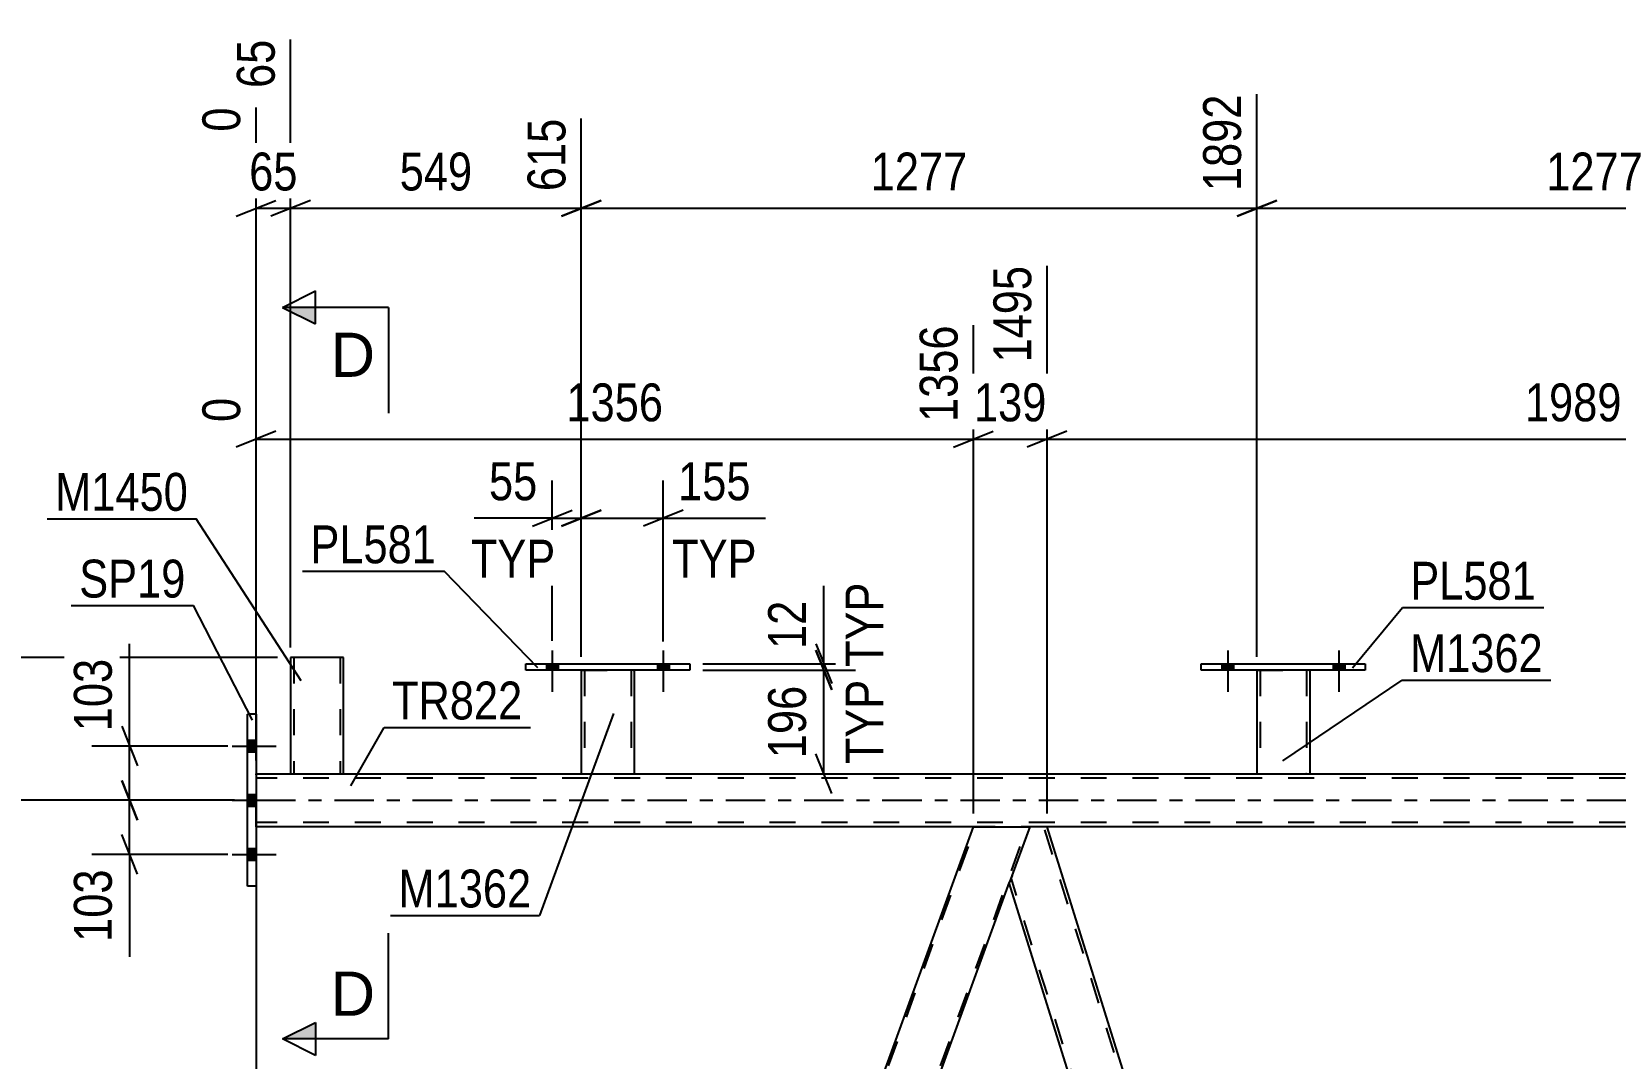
# Model space of a CAD drawing. Header units: millimetres. Extents: x 0 to 841, y 0 to 594.
# Drawn here: x 61.6 to 181.4, y 442.3 to 520 of the extents above; entities that cross this region are included whole.
import ezdxf

# ---------------------------------------------------------------- set-up
doc = ezdxf.new("R2010")
doc.units = ezdxf.units.MM
doc.linetypes.add('DXK_LINE_DOT2', pattern=[3.9198, 1.9599, -1.9599])
doc.linetypes.add('DXK_LINE_DOT3', pattern=[5.9187, 2.979, -0.9799, 0.9799, -0.9799])
doc.styles.add('Arial', font='ARIAL.TTF', dxfattribs={"height": 0.2})
doc.styles.add('Arial Narrow', font='ARIALN.TTF', dxfattribs={"height": 0.2})

# ---------------------------------------------------------------- blocks, each defined once
blk = doc.blocks.new('Part-318885291-4036 - 3904')
at = {"color": 2, "linetype": 'Continuous'}
for p, q in [((137.1, 459.85), (135.57, 455.65)), ((138.41, 459.85), (137.1, 459.85)), ((174.69, 343.45), (138.41, 459.85)), ((170.5, 343.45), (135.55, 455.6)), ((135.57, 455.65), (135.57, 455.65))]:
    blk.add_line(p, q, dxfattribs=at)
at = {"color": 7, "linetype": 'DXK_LINE_DOT2'}
for p, q in [((174.98, 341.73), (138.16, 459.85)), ((135.57, 455.65), (135.55, 455.6)), ((172.26, 338.63), (135.68, 455.97)), ((172.01, 338.63), (170.5, 343.45)), ((175.12, 342.1), (174.69, 343.45)), ((173.85, 338.63), (175.12, 342.1)), ((172.01, 338.63), (173.85, 338.63))]:
    blk.add_line(p, q, dxfattribs=at)
blk = doc.blocks.new('Part-318885291-3930 - 3904')
at = {"color": 2, "linetype": 'Continuous'}
for p, q in [((78.6, 463.85), (742.64, 463.85)), ((132.84, 459.85), (78.6, 459.85)), ((217.97, 459.85), (138.41, 459.85))]:
    blk.add_line(p, q, dxfattribs=at)
at = {"color": 7, "linetype": 'DXK_LINE_DOT2'}
for p, q in [((78.6, 459.85), (78.6, 463.85)), ((742.64, 463.53), (78.6, 463.53)), ((742.64, 460.17), (78.6, 460.17)), ((138.41, 459.85), (132.84, 459.85))]:
    blk.add_line(p, q, dxfattribs=at)
at = {"color": 7, "linetype": 'DXK_LINE_DOT3'}
blk.add_line((78.6, 461.85), (742.64, 461.85), dxfattribs=at)
blk = doc.blocks.new('Bolt-318885291-4274 - 3904')
at = {"linetype": 'Continuous'}
for points in [[(100.55, 471.69), (101.43, 471.69), (101.43, 472.17), (100.55, 472.17)], [(108.95, 471.69), (109.83, 471.69), (109.83, 472.17), (108.95, 472.17)]]:
    blk.add_hatch(color=1, dxfattribs=at).paths.add_polyline_path(points)
at = {"color": 1, "linetype": 'Continuous'}
for p, q in [((100.99, 473.17), (100.99, 470.05)), ((109.39, 473.17), (109.39, 470.05)), ((100.55, 472.17), (100.55, 471.69)), ((101.43, 472.17), (101.43, 471.69)), ((108.95, 472.17), (108.95, 471.69)), ((109.83, 472.17), (109.83, 471.69))]:
    blk.add_line(p, q, dxfattribs=at)
blk = doc.blocks.new('Part-318885291-3951 - 3904')
at = {"color": 2, "linetype": 'Continuous'}
for p, q in [((88.72, 338.63), (132.84, 459.85)), ((132.84, 459.85), (137.1, 459.85)), ((92.98, 338.63), (135.57, 455.65))]:
    blk.add_line(p, q, dxfattribs=at)
at = {"color": 7, "linetype": 'DXK_LINE_DOT2'}
for p, q in [((88.89, 338.63), (133.01, 459.85)), ((92.81, 338.63), (136.93, 459.85)), ((137.1, 459.85), (135.57, 455.65)), ((88.72, 338.63), (92.98, 338.63))]:
    blk.add_line(p, q, dxfattribs=at)
blk = doc.blocks.new('Part-318885291-4043 - 3904')
at = {"color": 7, "linetype": 'DXK_LINE_DOT2'}
for p, q in [((174.02, 338.63), (218.14, 459.85)), ((177.94, 338.63), (222.06, 459.85)), ((222.23, 459.85), (220.7, 455.65)), ((173.85, 338.63), (175.61, 343.45)), ((178.11, 338.63), (179.87, 343.45)), ((178.11, 338.63), (173.85, 338.63))]:
    blk.add_line(p, q, dxfattribs=at)
at = {"color": 2, "linetype": 'Continuous'}
for p, q in [((175.61, 343.45), (217.97, 459.85)), ((217.97, 459.85), (222.23, 459.85)), ((179.87, 343.45), (220.7, 455.65))]:
    blk.add_line(p, q, dxfattribs=at)
blk = doc.blocks.new('Part-318885291-4090 - 3904')
at = {"color": 2, "linetype": 'Continuous'}
for p, q in [((78.6, 468.35), (77.96, 468.35)), ((77.96, 455.35), (77.96, 468.35)), ((78.6, 468.35), (78.6, 455.35)), ((78.6, 455.35), (77.96, 455.35))]:
    blk.add_line(p, q, dxfattribs=at)
blk = doc.blocks.new('Part-318885291-4139 - 3904')
at = {"color": 2, "linetype": 'Continuous'}
for p, q in [((85.21, 472.65), (81.21, 472.65)), ((81.21, 472.65), (81.21, 463.85)), ((85.21, 463.85), (85.21, 472.65)), ((81.21, 463.85), (85.21, 463.85))]:
    blk.add_line(p, q, dxfattribs=at)
at = {"color": 7, "linetype": 'DXK_LINE_DOT2'}
for p, q in [((81.45, 472.65), (81.45, 463.85)), ((84.9, 472.65), (84.92, 472.65)), ((84.92, 472.65), (84.95, 472.65)), ((84.95, 472.65), (84.97, 472.65)), ((84.97, 472.65), (84.97, 463.85)), ((84.95, 463.85), (84.92, 463.85)), ((84.95, 463.85), (84.92, 463.85)), ((84.97, 463.85), (84.95, 463.85)), ((84.95, 463.85), (84.97, 463.85))]:
    blk.add_line(p, q, dxfattribs=at)
blk = doc.blocks.new('Bolt-318885291-4145 - 3904')
at = {"linetype": 'Continuous'}
for points in [[(100.55, 471.69), (101.43, 471.69), (101.43, 472.17), (100.55, 472.17)], [(108.95, 471.69), (109.83, 471.69), (109.83, 472.17), (108.95, 472.17)]]:
    blk.add_hatch(color=1, dxfattribs=at).paths.add_polyline_path(points)
at = {"color": 1, "linetype": 'Continuous'}
for p, q in [((100.99, 473.17), (100.99, 470.05)), ((109.39, 473.17), (109.39, 470.05)), ((100.55, 472.17), (100.55, 471.69)), ((101.43, 472.17), (101.43, 471.69)), ((108.95, 472.17), (108.95, 471.69)), ((109.83, 472.17), (109.83, 471.69))]:
    blk.add_line(p, q, dxfattribs=at)
blk = doc.blocks.new('Bolt-318885291-4162 - 3904')
at = {"linetype": 'Continuous'}
for points in [[(78.6, 465.51), (78.6, 466.39), (77.96, 466.39), (77.96, 465.51)], [(78.6, 465.51), (78.6, 466.39), (77.96, 466.39), (77.96, 465.51)], [(78.6, 465.51), (78.6, 466.39), (77.96, 466.39), (77.96, 465.51)], [(78.6, 461.41), (78.6, 462.29), (77.96, 462.29), (77.96, 461.41)], [(78.6, 461.41), (78.6, 462.29), (77.96, 462.29), (77.96, 461.41)], [(78.6, 457.31), (78.6, 458.19), (77.96, 458.19), (77.96, 457.31)], [(78.6, 457.31), (78.6, 458.19), (77.96, 458.19), (77.96, 457.31)], [(78.6, 457.31), (78.6, 458.19), (77.96, 458.19), (77.96, 457.31)]]:
    blk.add_hatch(color=1, dxfattribs=at).paths.add_polyline_path(points)
at = {"color": 1, "linetype": 'Continuous'}
for p, q in [((76.8, 465.95), (80.12, 465.95)), ((76.8, 465.95), (80.12, 465.95)), ((76.8, 465.95), (80.12, 465.95)), ((77.96, 466.39), (78.6, 466.39)), ((77.96, 466.39), (78.6, 466.39)), ((77.96, 466.39), (78.6, 466.39)), ((77.96, 465.51), (78.6, 465.51)), ((77.96, 465.51), (78.6, 465.51)), ((77.96, 465.51), (78.6, 465.51)), ((77.96, 462.29), (78.6, 462.29)), ((77.96, 462.29), (78.6, 462.29)), ((76.8, 461.85), (80.12, 461.85)), ((76.8, 461.85), (80.12, 461.85)), ((77.96, 461.41), (78.6, 461.41)), ((77.96, 461.41), (78.6, 461.41)), ((76.8, 457.75), (80.12, 457.75)), ((76.8, 457.75), (80.12, 457.75)), ((76.8, 457.75), (80.12, 457.75)), ((77.96, 458.19), (78.6, 458.19)), ((77.96, 458.19), (78.6, 458.19)), ((77.96, 458.19), (78.6, 458.19)), ((77.96, 457.31), (78.6, 457.31)), ((77.96, 457.31), (78.6, 457.31)), ((77.96, 457.31), (78.6, 457.31))]:
    blk.add_line(p, q, dxfattribs=at)
blk = doc.blocks.new('Part-318885291-4173 - 3904')
at = {"color": 2, "linetype": 'Continuous'}
for p, q in [((103.19, 471.69), (103.19, 463.85)), ((107.19, 471.69), (107.19, 463.85)), ((103.19, 463.85), (107.19, 463.85))]:
    blk.add_line(p, q, dxfattribs=at)
at = {"color": 7, "linetype": 'DXK_LINE_DOT2'}
for p, q in [((103.19, 471.69), (107.19, 471.69)), ((103.19, 471.69), (103.19, 471.69)), ((103.19, 471.69), (103.19, 471.69)), ((103.43, 471.69), (103.43, 463.85)), ((106.95, 471.69), (106.95, 463.85)), ((107.19, 471.69), (107.19, 471.69)), ((107.19, 471.69), (107.19, 471.69)), ((106.89, 463.85), (106.93, 463.85)), ((106.89, 463.85), (106.93, 463.85)), ((106.93, 463.85), (106.95, 463.85)), ((106.93, 463.85), (106.95, 463.85))]:
    blk.add_line(p, q, dxfattribs=at)
blk = doc.blocks.new('Part-318885291-4230 - 3904')
at = {"color": 2, "linetype": 'Continuous'}
for p, q in [((150.07, 472.17), (162.47, 472.17)), ((150.07, 471.69), (150.07, 472.17)), ((162.47, 472.17), (162.47, 471.69)), ((162.47, 471.69), (150.07, 471.69))]:
    blk.add_line(p, q, dxfattribs=at)
blk = doc.blocks.new('Part-318885291-4235 - 3904')
at = {"color": 2, "linetype": 'Continuous'}
for p, q in [((154.27, 471.69), (154.27, 463.85)), ((158.27, 471.69), (158.27, 463.85)), ((154.27, 463.85), (158.27, 463.85))]:
    blk.add_line(p, q, dxfattribs=at)
at = {"color": 7, "linetype": 'DXK_LINE_DOT2'}
for p, q in [((154.27, 471.69), (158.27, 471.69)), ((154.27, 471.69), (154.27, 471.69)), ((154.27, 471.69), (154.27, 471.69)), ((154.51, 471.69), (154.51, 463.85)), ((158.03, 471.69), (158.03, 463.85)), ((158.27, 471.69), (158.27, 471.69)), ((158.27, 471.69), (158.27, 471.69)), ((158.01, 463.85), (157.97, 463.85)), ((157.97, 463.85), (158.01, 463.85)), ((158.03, 463.85), (158.01, 463.85)), ((158.01, 463.85), (158.03, 463.85))]:
    blk.add_line(p, q, dxfattribs=at)
blk = doc.blocks.new('Part-318885291-4250 - 3904')
at = {"color": 2, "linetype": 'Continuous'}
for p, q in [((98.99, 472.17), (111.39, 472.17)), ((98.99, 471.69), (98.99, 472.17)), ((111.39, 472.17), (111.39, 471.69)), ((111.39, 471.69), (98.99, 471.69))]:
    blk.add_line(p, q, dxfattribs=at)
blk = doc.blocks.new('Bolt-318885291-4275 - 3904')
at = {"linetype": 'Continuous'}
for points in [[(151.63, 471.69), (152.51, 471.69), (152.51, 472.17), (151.63, 472.17)], [(160.03, 471.69), (160.91, 471.69), (160.91, 472.17), (160.03, 472.17)]]:
    blk.add_hatch(color=1, dxfattribs=at).paths.add_polyline_path(points)
at = {"color": 1, "linetype": 'Continuous'}
for p, q in [((152.07, 473.17), (152.07, 470.05)), ((160.47, 473.17), (160.47, 470.05)), ((151.63, 472.17), (151.63, 471.69)), ((152.51, 472.17), (152.51, 471.69)), ((160.03, 472.17), (160.03, 471.69)), ((160.91, 472.17), (160.91, 471.69))]:
    blk.add_line(p, q, dxfattribs=at)
blk = doc.blocks.new('Bolt-318885291-4276 - 3904')
at = {"linetype": 'Continuous'}
for points in [[(151.63, 471.69), (152.51, 471.69), (152.51, 472.17), (151.63, 472.17)], [(160.03, 471.69), (160.91, 471.69), (160.91, 472.17), (160.03, 472.17)]]:
    blk.add_hatch(color=1, dxfattribs=at).paths.add_polyline_path(points)
at = {"color": 1, "linetype": 'Continuous'}
for p, q in [((152.07, 473.17), (152.07, 470.05)), ((160.47, 473.17), (160.47, 470.05)), ((151.63, 472.17), (151.63, 471.69)), ((152.51, 472.17), (152.51, 471.69)), ((160.03, 472.17), (160.03, 471.69)), ((160.91, 472.17), (160.91, 471.69))]:
    blk.add_line(p, q, dxfattribs=at)
blk = doc.blocks.new('StraightDimension-318885291-4756 - 3904')
at = {"color": 7, "linetype": 'Continuous'}
for p, q in [((78.6, 458.85), (78.6, 393.98)), ((56.98, 339.63), (56.98, 399.23)), ((58.48, 396.98), (55.48, 395.78)), ((56.98, 396.38), (78.6, 396.38)), ((77.1, 395.78), (80.1, 396.98))]:
    blk.add_line(p, q, dxfattribs=at)
at = {"color": 0}
blk.add_wipeout([(72.05, 397.13), (72.05, 401.33), (63.54, 401.33), (63.54, 397.13)], dxfattribs=at)
at = {"color": 3, "style": 'Arial Narrow'}
blk.add_text('1431', height=2.863, dxfattribs=at).set_placement((64.14, 397.73))
blk = doc.blocks.new('StraightDimension-318885291-10255 - 3904')
at = {"color": 7, "linetype": 'Continuous'}
for p, q in [((154.27, 472.69), (154.27, 515.24)), ((205.35, 472.69), (205.35, 515.24)), ((155.77, 507.22), (152.77, 506.02)), ((154.27, 506.62), (205.35, 506.62)), ((203.85, 506.02), (206.85, 507.22))]:
    blk.add_line(p, q, dxfattribs=at)
at = {"color": 0}
blk.add_wipeout([(184.07, 507.37), (184.07, 511.57), (175.55, 511.57), (175.55, 507.37)], dxfattribs=at)
at = {"color": 3, "style": 'Arial Narrow'}
blk.add_text('1277', height=2.863, dxfattribs=at).set_placement((176.15, 507.97))
at = {"color": 0, "linetype": 'Continuous'}
blk.add_wipeout([(204.75, 515.84), (200.55, 515.84), (200.55, 507.32), (204.75, 507.32)], dxfattribs=at)
at = {"color": 3, "linetype": 'Continuous', "style": 'Arial Narrow'}
blk.add_text('3169', height=2.863, rotation=90.0002, dxfattribs=at).set_placement((204.15, 507.92))
blk = doc.blocks.new('StraightDimension-318885291-5515 - 3904')
at = {"color": 7, "linetype": 'Continuous'}
for p, q in [((132.84, 460.85), (132.84, 497.78)), ((78.6, 464.85), (78.6, 492.29)), ((80.1, 489.76), (77.1, 488.56)), ((131.34, 488.56), (134.34, 489.76)), ((78.6, 489.16), (132.84, 489.16))]:
    blk.add_line(p, q, dxfattribs=at)
at = {"color": 0}
blk.add_wipeout([(109.98, 489.91), (109.98, 494.11), (101.47, 494.11), (101.47, 489.91)], dxfattribs=at)
at = {"color": 3, "style": 'Arial Narrow'}
blk.add_text('1356', height=2.863, dxfattribs=at).set_placement((102.07, 490.51))
at = {"color": 0, "linetype": 'Continuous'}
for points in [[(132.24, 498.38), (128.04, 498.38), (128.04, 489.86), (132.24, 489.86)], [(78, 492.89), (73.8, 492.89), (73.8, 489.86), (78, 489.86)]]:
    blk.add_wipeout(points, dxfattribs=at)
at = {"color": 3, "linetype": 'Continuous', "style": 'Arial Narrow'}
for s, height, p in [('1356', 2.863, (131.64, 490.46)), ('0', 2.86, (77.4, 490.46))]:
    blk.add_text(s, height=height, rotation=90.0002, dxfattribs=at).set_placement(p)
blk = doc.blocks.new('StraightDimension-318885291-4452 - 3904')
at = {"color": 7, "linetype": 'Continuous'}
for p, q in [((100.99, 473.9), (100.99, 486.04)), ((103.19, 472.69), (103.19, 486.04)), ((99.49, 482.59), (102.49, 483.79)), ((104.69, 483.79), (101.69, 482.59)), ((100.99, 483.19), (95.08, 483.19)), ((100.99, 483.19), (95.08, 483.19)), ((100.99, 483.19), (103.19, 483.19))]:
    blk.add_line(p, q, dxfattribs=at)
at = {"color": 0}
blk.add_wipeout([(100.46, 483.94), (100.46, 488.14), (95.61, 488.14), (95.61, 483.94)], dxfattribs=at)
at = {"color": 0, "linetype": 'Continuous'}
blk.add_wipeout([(101.83, 478.09), (101.83, 482.29), (94.24, 482.29), (94.24, 478.09)], dxfattribs=at)
at = {"color": 3, "style": 'Arial Narrow'}
blk.add_text('55', height=2.863, dxfattribs=at).set_placement((96.21, 484.54))
at = {"color": 3, "linetype": 'Continuous', "style": 'Arial Narrow'}
blk.add_text('TYP', height=2.863, dxfattribs=at).set_placement((94.84, 478.69))
blk = doc.blocks.new('StraightDimension-318885291-4456 - 3904')
at = {"color": 7, "linetype": 'Continuous'}
for p, q in [((103.19, 472.69), (103.19, 486.04)), ((109.39, 473.86), (109.39, 486.04)), ((101.69, 482.59), (104.69, 483.79)), ((110.89, 483.79), (107.89, 482.59)), ((103.19, 483.19), (109.39, 483.19)), ((109.39, 483.19), (117.12, 483.19)), ((109.39, 483.19), (117.12, 483.19))]:
    blk.add_line(p, q, dxfattribs=at)
at = {"color": 0}
blk.add_wipeout([(116.6, 483.94), (116.6, 488.14), (109.91, 488.14), (109.91, 483.94)], dxfattribs=at)
at = {"color": 0, "linetype": 'Continuous'}
blk.add_wipeout([(117.05, 478.09), (117.05, 482.29), (109.46, 482.29), (109.46, 478.09)], dxfattribs=at)
at = {"color": 3, "style": 'Arial Narrow'}
blk.add_text('155', height=2.863, dxfattribs=at).set_placement((110.51, 484.54))
at = {"color": 3, "linetype": 'Continuous', "style": 'Arial Narrow'}
blk.add_text('TYP', height=2.863, dxfattribs=at).set_placement((110.06, 478.69))
blk = doc.blocks.new('StraightDimension-318885291-4433 - 3904')
at = {"color": 7, "linetype": 'Continuous'}
for p, q in [((121.53, 472.17), (121.53, 478.07)), ((121.53, 472.17), (121.53, 478.07)), ((120.93, 473.67), (122.13, 470.67)), ((122.13, 470.19), (120.93, 473.19)), ((112.39, 472.17), (123.93, 472.17)), ((121.53, 471.69), (121.53, 472.17)), ((112.39, 471.69), (123.93, 471.69))]:
    blk.add_line(p, q, dxfattribs=at)
at = {"color": 0, "linetype": 'Continuous'}
blk.add_wipeout([(126.63, 478.92), (122.43, 478.92), (122.43, 471.33), (126.63, 471.33)], dxfattribs=at)
at = {"color": 0}
blk.add_wipeout([(120.78, 477.55), (116.58, 477.55), (116.58, 472.69), (120.78, 472.69)], dxfattribs=at)
at = {"color": 3, "linetype": 'Continuous', "style": 'Arial Narrow'}
blk.add_text('TYP', height=2.863, rotation=90.0002, dxfattribs=at).set_placement((126.03, 471.93))
at = {"color": 3, "style": 'Arial Narrow'}
blk.add_text('12', height=2.863, rotation=90.0002, dxfattribs=at).set_placement((120.18, 473.29))
blk = doc.blocks.new('StraightDimension-318885291-4441 - 3904')
at = {"color": 7, "linetype": 'Continuous'}
for p, q in [((120.93, 473.19), (122.13, 470.19)), ((112.39, 471.69), (123.93, 471.69)), ((121.53, 463.85), (121.53, 471.69)), ((122.13, 462.35), (120.93, 465.35)), ((108.19, 463.85), (123.93, 463.85))]:
    blk.add_line(p, q, dxfattribs=at)
at = {"color": 0}
blk.add_wipeout([(120.78, 471.11), (116.58, 471.11), (116.58, 464.43), (120.78, 464.43)], dxfattribs=at)
at = {"color": 0, "linetype": 'Continuous'}
blk.add_wipeout([(126.63, 471.56), (122.43, 471.56), (122.43, 463.98), (126.63, 463.98)], dxfattribs=at)
at = {"color": 3, "linetype": 'Continuous', "style": 'Arial Narrow'}
blk.add_text('TYP', height=2.863, rotation=90.0002, dxfattribs=at).set_placement((126.03, 464.58))
at = {"color": 3, "style": 'Arial Narrow'}
blk.add_text('196', height=2.863, rotation=90.0002, dxfattribs=at).set_placement((120.18, 465.03))
blk = doc.blocks.new('StraightDimension-318885291-4634 - 3904')
at = {"color": 7, "linetype": 'Continuous'}
blk.add_line((80.21, 472.65), (27.21, 472.65), dxfattribs=at)
blk = doc.blocks.new('StraightDimension-318885291-4686 - 3904')
at = {"color": 7, "linetype": 'Continuous'}
for p, q in [((68.44, 463.35), (69.64, 460.35)), ((76.46, 461.85), (66.19, 461.85)), ((69.04, 457.75), (69.04, 461.85)), ((69.64, 456.25), (68.44, 459.25)), ((76.46, 457.75), (66.19, 457.75)), ((69.04, 457.75), (69.04, 450.01)), ((69.04, 457.75), (69.04, 450.01))]:
    blk.add_line(p, q, dxfattribs=at)
at = {"color": 0}
blk.add_wipeout([(68.29, 457.22), (64.09, 457.22), (64.09, 450.54), (68.29, 450.54)], dxfattribs=at)
at = {"color": 3, "style": 'Arial Narrow'}
blk.add_text('103', height=2.863, rotation=90.0002, dxfattribs=at).set_placement((67.69, 451.14))
blk = doc.blocks.new('StraightDimension-318885291-4696 - 3904')
at = {"color": 7, "linetype": 'Continuous'}
for p, q in [((69.04, 465.95), (69.04, 473.68)), ((69.04, 465.95), (69.04, 473.68)), ((68.44, 467.45), (69.64, 464.45)), ((76.46, 465.95), (66.19, 465.95)), ((69.04, 461.85), (69.04, 465.95)), ((69.64, 460.35), (68.44, 463.35)), ((76.46, 461.85), (66.19, 461.85))]:
    blk.add_line(p, q, dxfattribs=at)
at = {"color": 0}
blk.add_wipeout([(68.29, 473.16), (64.09, 473.16), (64.09, 466.47), (68.29, 466.47)], dxfattribs=at)
at = {"color": 3, "style": 'Arial Narrow'}
blk.add_text('103', height=2.863, rotation=90.0002, dxfattribs=at).set_placement((67.69, 467.07))
blk = doc.blocks.new('StraightDimension-318885291-4767 - 3904')
at = {"color": 7, "linetype": 'Continuous'}
for p, q in [((41.83, 460.35), (40.63, 463.35)), ((76.96, 461.85), (38.38, 461.85)), ((41.23, 335.99), (41.23, 461.85)), ((40.63, 337.49), (41.83, 334.49)), ((55.34, 335.99), (38.38, 335.99))]:
    blk.add_line(p, q, dxfattribs=at)
at = {"color": 0}
blk.add_wipeout([(40.48, 403.17), (36.28, 403.17), (36.28, 394.66), (40.48, 394.66)], dxfattribs=at)
at = {"color": 3, "style": 'Arial Narrow'}
blk.add_text('3147', height=2.863, rotation=90.0002, dxfattribs=at).set_placement((39.88, 395.26))
blk = doc.blocks.new('StraightDimension-318885291-5467 - 3904')
at = {"color": 7, "linetype": 'Continuous'}
for p, q in [((138.41, 460.85), (138.41, 502.28)), ((217.97, 460.85), (217.97, 497.78)), ((139.91, 489.76), (136.91, 488.56)), ((216.47, 488.56), (219.47, 489.76)), ((138.41, 489.16), (217.97, 489.16))]:
    blk.add_line(p, q, dxfattribs=at)
at = {"color": 0}
blk.add_wipeout([(182.45, 489.91), (182.45, 494.11), (173.94, 494.11), (173.94, 489.91)], dxfattribs=at)
at = {"color": 3, "style": 'Arial Narrow'}
blk.add_text('1989', height=2.863, dxfattribs=at).set_placement((174.54, 490.51))
at = {"color": 0, "linetype": 'Continuous'}
blk.add_wipeout([(217.37, 498.38), (213.17, 498.38), (213.17, 489.86), (217.37, 489.86)], dxfattribs=at)
at = {"color": 3, "linetype": 'Continuous', "style": 'Arial Narrow'}
blk.add_text('3484', height=2.863, rotation=90.0002, dxfattribs=at).set_placement((216.77, 490.46))
blk = doc.blocks.new('StraightDimension-318885291-5491 - 3904')
at = {"color": 7, "linetype": 'Continuous'}
for p, q in [((138.41, 460.85), (138.41, 502.28)), ((132.84, 460.85), (132.84, 497.78)), ((131.34, 488.56), (134.34, 489.76)), ((139.91, 489.76), (136.91, 488.56)), ((132.84, 489.16), (138.41, 489.16))]:
    blk.add_line(p, q, dxfattribs=at)
at = {"color": 0}
blk.add_wipeout([(138.97, 489.91), (138.97, 494.11), (132.28, 494.11), (132.28, 489.91)], dxfattribs=at)
at = {"color": 3, "style": 'Arial Narrow'}
blk.add_text('139', height=2.863, dxfattribs=at).set_placement((132.88, 490.51))
at = {"color": 0, "linetype": 'Continuous'}
blk.add_wipeout([(137.81, 502.88), (133.61, 502.88), (133.61, 494.36), (137.81, 494.36)], dxfattribs=at)
at = {"color": 3, "linetype": 'Continuous', "style": 'Arial Narrow'}
blk.add_text('1495', height=2.863, rotation=90.0002, dxfattribs=at).set_placement((137.21, 494.96))
blk = doc.blocks.new('StraightDimension-318885291-10256 - 3904')
at = {"color": 7, "linetype": 'Continuous'}
for p, q in [((154.27, 472.69), (154.27, 515.24)), ((103.19, 472.69), (103.19, 513.41)), ((104.69, 507.22), (101.69, 506.02)), ((103.19, 506.62), (154.27, 506.62)), ((152.77, 506.02), (155.77, 507.22))]:
    blk.add_line(p, q, dxfattribs=at)
at = {"color": 0}
blk.add_wipeout([(132.98, 507.37), (132.98, 511.57), (124.47, 511.57), (124.47, 507.37)], dxfattribs=at)
at = {"color": 3, "style": 'Arial Narrow'}
blk.add_text('1277', height=2.863, dxfattribs=at).set_placement((125.07, 507.97))
at = {"color": 0, "linetype": 'Continuous'}
blk.add_wipeout([(153.67, 515.84), (149.47, 515.84), (149.47, 507.32), (153.67, 507.32)], dxfattribs=at)
at = {"color": 3, "linetype": 'Continuous', "style": 'Arial Narrow'}
blk.add_text('1892', height=2.863, rotation=90.0002, dxfattribs=at).set_placement((153.07, 507.92))
blk = doc.blocks.new('StraightDimension-318885291-10257 - 3904')
at = {"color": 7, "linetype": 'Continuous'}
for p, q in [((81.21, 473.4), (81.21, 519.38)), ((103.19, 472.69), (103.19, 513.41)), ((82.71, 507.22), (79.71, 506.02)), ((81.21, 506.62), (103.19, 506.62)), ((101.69, 506.02), (104.69, 507.22))]:
    blk.add_line(p, q, dxfattribs=at)
at = {"color": 0}
blk.add_wipeout([(95.54, 507.37), (95.54, 511.57), (88.86, 511.57), (88.86, 507.37)], dxfattribs=at)
at = {"color": 3, "style": 'Arial Narrow'}
blk.add_text('549', height=2.863, dxfattribs=at).set_placement((89.46, 507.97))
at = {"color": 0, "linetype": 'Continuous'}
blk.add_wipeout([(102.59, 514.01), (98.39, 514.01), (98.39, 507.32), (102.59, 507.32)], dxfattribs=at)
at = {"color": 3, "linetype": 'Continuous', "style": 'Arial Narrow'}
blk.add_text('615', height=2.863, rotation=90.0002, dxfattribs=at).set_placement((101.99, 507.92))
blk = doc.blocks.new('StraightDimension-318885291-10258 - 3904')
at = {"color": 7, "linetype": 'Continuous'}
for p, q in [((81.21, 473.4), (81.21, 519.38)), ((78.6, 464.85), (78.6, 514.25)), ((77.1, 506.02), (80.1, 507.22)), ((78.6, 506.62), (81.21, 506.62)), ((82.71, 507.22), (79.71, 506.02))]:
    blk.add_line(p, q, dxfattribs=at)
at = {"color": 0, "linetype": 'Continuous'}
blk.add_wipeout([(80.61, 519.98), (76.41, 519.98), (76.41, 515.12), (80.61, 515.12)], dxfattribs=at)
at = {"color": 3, "linetype": 'Continuous', "style": 'Arial Narrow'}
blk.add_text('65', height=2.863, rotation=90.0002, dxfattribs=at).set_placement((80.01, 515.72))
at = {"color": 0}
blk.add_wipeout([(82.34, 507.37), (82.34, 511.57), (77.48, 511.57), (77.48, 507.37)], dxfattribs=at)
at = {"color": 3, "style": 'Arial Narrow'}
blk.add_text('65', height=2.863, dxfattribs=at).set_placement((78.08, 507.97))
at = {"color": 0, "linetype": 'Continuous'}
blk.add_wipeout([(78, 514.85), (73.8, 514.85), (73.8, 511.82), (78, 511.82)], dxfattribs=at)
at = {"color": 3, "linetype": 'Continuous', "style": 'Arial Narrow'}
blk.add_text('0', height=2.86, rotation=90.0002, dxfattribs=at).set_placement((77.4, 512.42))
blk = doc.blocks.new('Mark-318885291-3926 - 3904')
at = {"color": 30, "linetype": 'Continuous'}
for p, q in [((85.76, 462.93), (88.28, 467.36)), ((88.28, 467.36), (99.35, 467.36))]:
    blk.add_line(p, q, dxfattribs=at)
at = {"color": 0}
blk.add_wipeout([(98.75, 467.96), (98.75, 470.96), (88.88, 470.96), (88.88, 467.96)], dxfattribs=at)
blk.add_wipeout([(98.75, 467.96), (98.75, 470.96), (88.88, 470.96), (88.88, 467.96)], dxfattribs=at)
at = {"color": 3, "style": 'Arial Narrow'}
blk.add_text('TR822', height=2.863, dxfattribs=at).set_placement((88.88, 467.96))
blk = doc.blocks.new('Mark-318885291-4086 - 3904')
at = {"color": 30, "linetype": 'Continuous'}
for p in [(64.63, 476.58), (78.32, 467.91)]:
    blk.add_line(p, (73.87, 476.58), dxfattribs=at)
at = {"color": 0}
blk.add_wipeout([(73.27, 477.18), (73.27, 480.18), (65.23, 480.18), (65.23, 477.18)], dxfattribs=at)
blk.add_wipeout([(73.27, 477.18), (73.27, 480.18), (65.23, 480.18), (65.23, 477.18)], dxfattribs=at)
at = {"color": 3, "style": 'Arial Narrow'}
blk.add_text('SP19', height=2.863, dxfattribs=at).set_placement((65.23, 477.18))
blk = doc.blocks.new('SectionMark-318885291-5640 - 3904')
at = {"linetype": 'Continuous'}
for points in [[(83.1, 499.12), (83.1, 497.87), (80.6, 499.12)], [(83.1, 445.05), (83.1, 443.8), (80.6, 443.8)]]:
    blk.add_hatch(color=6, dxfattribs=at).paths.add_polyline_path(points)
at = {"color": 6, "linetype": 'Continuous'}
for p, q in [((80.6, 499.12), (83.1, 500.37)), ((83.1, 497.87), (83.1, 500.37)), ((88.6, 499.12), (80.6, 499.12)), ((80.6, 499.12), (83.1, 497.87)), ((88.6, 499.12), (88.6, 491.12)), ((88.6, 443.8), (88.6, 451.8)), ((80.6, 443.8), (83.1, 445.05)), ((83.1, 445.05), (83.1, 442.55)), ((88.6, 443.8), (80.6, 443.8)), ((83.1, 442.55), (80.6, 443.8))]:
    blk.add_line(p, q, dxfattribs=at)
at = {"color": 0, "linetype": 'Continuous'}
for points in [[(87.6, 493.87), (87.6, 497.37), (84.23, 497.37), (84.23, 493.87)], [(87.6, 445.55), (87.6, 449.05), (84.23, 449.05), (84.23, 445.55)]]:
    blk.add_wipeout(points, dxfattribs=at)
at = {"color": 3, "linetype": 'Continuous', "style": 'Arial'}
for p in [(84.23, 493.87), (84.23, 445.55)]:
    blk.add_text('D', height=3.34, dxfattribs=at).set_placement(p)
blk = doc.blocks.new('Mark-318885291-4135 - 3904')
at = {"color": 30, "linetype": 'Continuous'}
for p in [(62.81, 483.14), (82.02, 470.88)]:
    blk.add_line(p, (74.06, 483.14), dxfattribs=at)
at = {"color": 0}
blk.add_wipeout([(73.46, 483.74), (73.46, 486.74), (63.41, 486.74), (63.41, 483.74)], dxfattribs=at)
blk.add_wipeout([(73.46, 483.74), (73.46, 486.74), (63.41, 486.74), (63.41, 483.74)], dxfattribs=at)
at = {"color": 3, "style": 'Arial Narrow'}
blk.add_text('M1450', height=2.863, dxfattribs=at).set_placement((63.41, 483.74))
blk = doc.blocks.new('Mark-318885291-4169 - 3904')
at = {"color": 30, "linetype": 'Continuous'}
for p in [(105.63, 468.42), (88.77, 453.14)]:
    blk.add_line(p, (100.02, 453.14), dxfattribs=at)
at = {"color": 0}
blk.add_wipeout([(99.42, 453.74), (99.42, 456.74), (89.37, 456.74), (89.37, 453.74)], dxfattribs=at)
blk.add_wipeout([(99.42, 453.74), (99.42, 456.74), (89.37, 456.74), (89.37, 453.74)], dxfattribs=at)
at = {"color": 3, "style": 'Arial Narrow'}
blk.add_text('M1362', height=2.863, dxfattribs=at).set_placement((89.37, 453.74))
blk = doc.blocks.new('Mark-318885291-4226 - 3904')
at = {"color": 30, "linetype": 'Continuous'}
for p, q in [((161.49, 471.87), (165.27, 476.42)), ((165.27, 476.42), (175.97, 476.42))]:
    blk.add_line(p, q, dxfattribs=at)
at = {"color": 0}
blk.add_wipeout([(175.37, 477.02), (175.37, 480.02), (165.87, 480.02), (165.87, 477.02)], dxfattribs=at)
blk.add_wipeout([(175.37, 477.02), (175.37, 480.02), (165.87, 480.02), (165.87, 477.02)], dxfattribs=at)
at = {"color": 3, "style": 'Arial Narrow'}
blk.add_text('PL581', height=2.863, dxfattribs=at).set_placement((165.87, 477.02))
blk = doc.blocks.new('Mark-318885291-4231 - 3904')
at = {"color": 30, "linetype": 'Continuous'}
for p, q in [((156.22, 464.84), (165.25, 470.94)), ((165.25, 470.94), (176.5, 470.94))]:
    blk.add_line(p, q, dxfattribs=at)
at = {"color": 0}
blk.add_wipeout([(175.9, 471.54), (175.9, 474.54), (165.85, 474.54), (165.85, 471.54)], dxfattribs=at)
blk.add_wipeout([(175.9, 471.54), (175.9, 474.54), (165.85, 474.54), (165.85, 471.54)], dxfattribs=at)
at = {"color": 3, "style": 'Arial Narrow'}
blk.add_text('M1362', height=2.863, dxfattribs=at).set_placement((165.85, 471.54))
blk = doc.blocks.new('Mark-318885291-4246 - 3904')
at = {"color": 30, "linetype": 'Continuous'}
for p in [(82.11, 479.17), (99.91, 471.86)]:
    blk.add_line(p, (92.81, 479.17), dxfattribs=at)
at = {"color": 0}
blk.add_wipeout([(92.21, 479.77), (92.21, 482.77), (82.71, 482.77), (82.71, 479.77)], dxfattribs=at)
blk.add_wipeout([(92.21, 479.77), (92.21, 482.77), (82.71, 482.77), (82.71, 479.77)], dxfattribs=at)
at = {"color": 3, "style": 'Arial Narrow'}
blk.add_text('PL581', height=2.863, dxfattribs=at).set_placement((82.71, 479.77))

msp = doc.modelspace()

# ---------------------------------------------------------------- block references
for name in ['Bolt-318885291-4274 - 3904', 'Bolt-318885291-4145 - 3904', 'Bolt-318885291-4275 - 3904', 'Bolt-318885291-4276 - 3904', 'Part-318885291-4139 - 3904', 'Part-318885291-4250 - 3904', 'Part-318885291-4230 - 3904', 'Part-318885291-4173 - 3904', 'Part-318885291-4235 - 3904', 'Part-318885291-4090 - 3904', 'Bolt-318885291-4162 - 3904', 'Part-318885291-3930 - 3904', 'Part-318885291-3951 - 3904', 'Part-318885291-4036 - 3904', 'Part-318885291-4043 - 3904']:
    msp.add_blockref(name, (0, 0))

# ---------------------------------------------------------------- next in the draw order: block references
for name in ['StraightDimension-318885291-10255 - 3904', 'StraightDimension-318885291-5515 - 3904', 'StraightDimension-318885291-4756 - 3904']:
    msp.add_blockref(name, (0, 0))

# ---------------------------------------------------------------- next in the draw order: block references
msp.add_blockref('StraightDimension-318885291-4452 - 3904', (0, 0))

# ---------------------------------------------------------------- next in the draw order: block references
msp.add_blockref('StraightDimension-318885291-4456 - 3904', (0, 0))

# ---------------------------------------------------------------- next in the draw order: block references
msp.add_blockref('StraightDimension-318885291-4433 - 3904', (0, 0))

# ---------------------------------------------------------------- next in the draw order: block references
msp.add_blockref('StraightDimension-318885291-4441 - 3904', (0, 0))

# ---------------------------------------------------------------- next in the draw order: block references
msp.add_blockref('StraightDimension-318885291-4634 - 3904', (0, 0))

# ---------------------------------------------------------------- next in the draw order: block references
for name in ['StraightDimension-318885291-5467 - 3904', 'Mark-318885291-3926 - 3904', 'StraightDimension-318885291-4686 - 3904']:
    msp.add_blockref(name, (0, 0))

# ---------------------------------------------------------------- next in the draw order: block references
for name in ['StraightDimension-318885291-5491 - 3904', 'Mark-318885291-4226 - 3904', 'StraightDimension-318885291-4696 - 3904']:
    msp.add_blockref(name, (0, 0))

# ---------------------------------------------------------------- next in the draw order: block references
for name in ['StraightDimension-318885291-10256 - 3904', 'StraightDimension-318885291-4767 - 3904']:
    msp.add_blockref(name, (0, 0))

# ---------------------------------------------------------------- next in the draw order: block references
for name in ['StraightDimension-318885291-10257 - 3904', 'Mark-318885291-4231 - 3904']:
    msp.add_blockref(name, (0, 0))

# ---------------------------------------------------------------- next in the draw order: block references
msp.add_blockref('StraightDimension-318885291-10258 - 3904', (0, 0))

# ---------------------------------------------------------------- next in the draw order: block references
for name in ['SectionMark-318885291-5640 - 3904', 'Mark-318885291-4086 - 3904']:
    msp.add_blockref(name, (0, 0))

# ---------------------------------------------------------------- next in the draw order: block references
for name in ['Mark-318885291-4135 - 3904', 'Mark-318885291-4169 - 3904']:
    msp.add_blockref(name, (0, 0))

# ---------------------------------------------------------------- next in the draw order: block references
msp.add_blockref('Mark-318885291-4246 - 3904', (0, 0))

doc.saveas('drawing.dxf')
